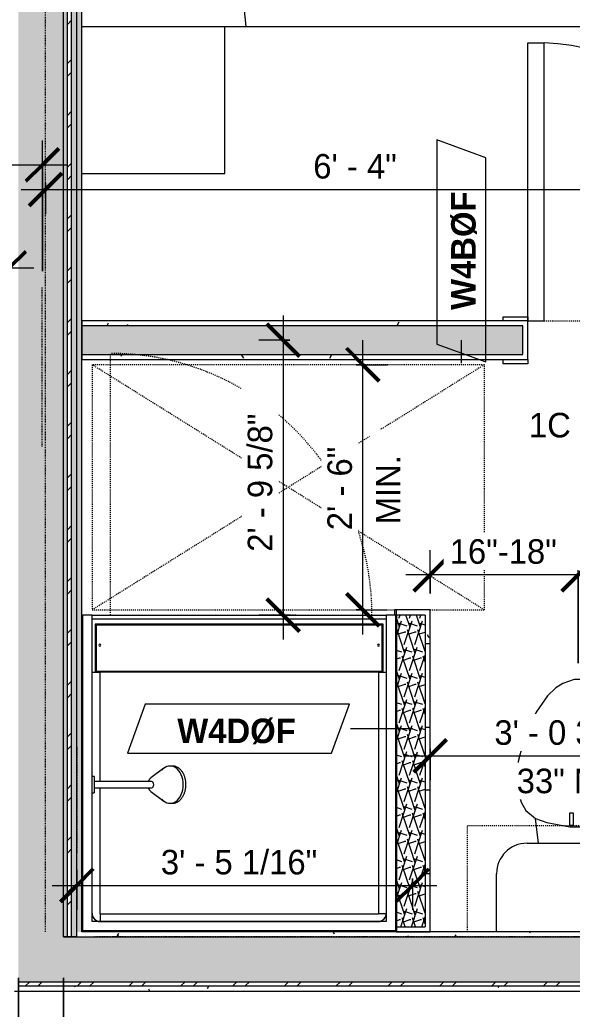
# Model space of a CAD drawing. Header units: inches. Extents: x -4058 to -1781, y 9814 to 12289.
# Drawn here: x -3341.9 to -3274.3, y 11715.9 to 11836.9 of the extents above; entities that cross this region are included whole.
import ezdxf

# ---------------------------------------------------------------- set-up
doc = ezdxf.new("R2010")
doc.units = ezdxf.units.IN
doc.header["$MEASUREMENT"] = 0
doc.linetypes.add('Dash', pattern=[0.25, 0.125, -0.125])
doc.linetypes.add('Dash 3_32_', pattern=[0.1875, 0.09375, -0.09375])
for name, color, linetype, lineweight in [('0-1', 7, 'Continuous', 5), ('A-ANNO-DIMS', 211, 'Continuous', 9), ('A-ANNO-DIMS-32', 211, 'Continuous', 9), ('A-DETL-1', 90, 'Dash 3_32_', 9), ('A-DOOR-2', 31, 'Continuous', 9), ('A-DOOR-FRAM', 31, 'Continuous', 9), ('A-GENM', 5, 'Continuous', 9), ('A-GENM-2', 147, 'Dash', 9), ('A-WALL-1', 7, 'Continuous', 9), ('A-WALL-2', 113, 'Continuous', 9), ('A-WALL-IDEN', 211, 'Continuous', 9), ('A-WALL-PATT-1', 9, 'Continuous', 9), ('G-ANNO-SYMB-3', 111, 'Continuous', 9), ('I-FURN', 30, 'Continuous', 9), ('I-FURN-HDLN', 30, 'Dash', 9), ('I-WALL-1', 1, 'Continuous', 5), ('I-WALL-2', 7, 'Continuous', 9), ('P-SANR-FIXT', 6, 'Continuous', 9), ('P-SANR-FIXT-HDLN', 131, 'Dash', 9), ('Q-CASE', 31, 'Continuous', 9), ('Q-CASE-2', 31, 'Dash', 9)]:
    doc.layers.add(name, color=color, linetype=linetype, lineweight=lineweight)
doc.styles.add('Century Gothic', font='ufonts.com_century-gothic.ttf', dxfattribs={"height": 3})
doc.styles.add('Century Gothic_B', font='GOTHICB.TTF', dxfattribs={"height": 3})
doc.dimstyles.new('THE_DIMENSION_STRING', dxfattribs={"dimscale": 12, "dimtxt": 3.132505, "dimasz": 0.333333, "dimexe": 0.25, "dimexo": 0.166667, "dimgap": 0.041667, "dimtad": 1, "dimdec": 4, "dimrnd": 0.0625, "dimzin": 3, "dimdsep": 46, "dimlunit": 4, "dimtxsty": 'Century Gothic', "dimblk1": 'OBLIQUE', "dimblk2": 'OBLIQUE', "dimsah": 1, "dimcen": 0.09, "dimdle": 0.25, "dimazin": 0, "dimtfac": 1, "dimtdec": 4, "dimtix": 1, "dimtmove": 0, "dimatfit": 3, "dimfxl": 1, "dimtvp": 1, "dimtfill": 1, "dimfrac": 2, "dimtolj": 1, "dimtzin": 0, "dimarcsym": 2})
doc.dimstyles.new('THE_DIMENSION_STRING_3', dxfattribs={"dimscale": 12, "dimtxt": 3.132505, "dimasz": 0.333333, "dimexe": 0.25, "dimexo": 0.166667, "dimgap": 0.041667, "dimtad": 1, "dimdec": 4, "dimrnd": 0.0625, "dimzin": 3, "dimdsep": 46, "dimlunit": 4, "dimtxsty": 'Century Gothic', "dimblk1": 'OBLIQUE', "dimblk2": 'OBLIQUE', "dimsah": 1, "dimcen": 0.09, "dimdle": 0.25, "dimazin": 0, "dimtfac": 1, "dimtdec": 4, "dimtix": 1, "dimtmove": 0, "dimatfit": 3, "dimfxl": 1, "dimtvp": 1, "dimtfill": 1, "dimfrac": 2, "dimtolj": 1, "dimtzin": 0, "dimarcsym": 2})
doc.dimstyles.new('THE_DIMENSION_STRING_4', dxfattribs={"dimscale": 12, "dimtxt": 3.132505, "dimasz": 0.333333, "dimexe": 0.25, "dimexo": 0.166667, "dimgap": 0.041667, "dimtad": 1, "dimdec": 4, "dimrnd": 0.0625, "dimzin": 3, "dimdsep": 46, "dimlunit": 4, "dimtxsty": 'Century Gothic', "dimblk1": 'OBLIQUE', "dimblk2": 'OBLIQUE', "dimsah": 1, "dimcen": 0.09, "dimdle": 0.25, "dimazin": 0, "dimtfac": 1, "dimtdec": 4, "dimtix": 1, "dimtmove": 0, "dimatfit": 3, "dimfxl": 1, "dimtvp": 1, "dimtfill": 1, "dimfrac": 2, "dimtolj": 1, "dimtzin": 0, "dimarcsym": 2})
doc.dimstyles.new('THE_DIMENSION_STRING_6', dxfattribs={"dimscale": 12, "dimtxt": 3.132505, "dimasz": 0.333333, "dimexe": 0.25, "dimexo": 0.166667, "dimgap": 0.041667, "dimtad": 1, "dimdec": 4, "dimrnd": 0.0625, "dimzin": 3, "dimdsep": 46, "dimlunit": 4, "dimtxsty": 'Century Gothic', "dimblk1": 'OBLIQUE', "dimblk2": 'OBLIQUE', "dimsah": 1, "dimcen": 0.09, "dimdle": 0.25, "dimazin": 0, "dimtfac": 1, "dimtdec": 4, "dimtix": 1, "dimtmove": 0, "dimatfit": 3, "dimfxl": 1, "dimtvp": 1, "dimtfill": 1, "dimfrac": 2, "dimtolj": 1, "dimtzin": 0, "dimarcsym": 2})
pattern_1 = [(0, (0, 0), (10.24, 2.56), [0.422, -7.258, 0.422, -7.258, -40.96]), (0, (0, 0), (10.24, 2.56), [-15.36, 0.422, -14.938, 0.422, -7.258, -17.92]), (0, (0, 0), (10.24, 2.56), [-38.4, 0.422, -4.698, 0.422, -12.378]), (120, (3.84, 1.28), (-7.33702503, 7.58810013), [0.422, -7.258, 0.422, -7.258, -40.96]), (120, (3.84, 1.28), (-7.33702503, 7.58810013), [-15.36, 0.422, -14.938, 0.422, -7.258, -17.92]), (120, (3.84, 1.28), (-7.33702503, 7.58810013), [-38.4, 0.422, -4.698, 0.422, -12.378]), (240, (5.12, 6.4), (-2.90297497, -10.14810013), [0.422, -7.258, 0.422, -7.258, -40.96]), (240, (5.12, 6.4), (-2.90297497, -10.14810013), [-15.36, 0.422, -14.938, 0.422, -7.258, -17.92]), (240, (5.12, 6.4), (-2.90297497, -10.14810013), [-38.4, 0.422, -4.698, 0.422, -12.378])]
pattern_2 = [(45, (0, 0), (-3.1678384, 3.1678384), []), (45, (0, 4.8), (-3.1678384, 3.1678384), [])]
pattern_3 = [(161.57, (0.16, 0.16), (-1.279773737, -0.000426766), [0, -9.107, 1.011, 0]), (18.43, (-0.16, 0.16), (-1.279773737, 0.000426766), [0, -9.107, 1.011, 0]), (108.43, (0.16, 0.16), (0.639452382, -3.199964008), [3.035, -7.083]), (71.57, (-0.16, 0.16), (0.639452382, 3.199964008), [3.035, -7.083])]

# ---------------------------------------------------------------- blocks, each defined once
blk = doc.blocks.new('CTR - 1st Phase - Common Walls_rvt-1-UNITS PLANS - 3RD FLOOR')
at = {"layer": 'A-WALL-PATT-1'}
h = blk.add_hatch(dxfattribs=at)
h.set_pattern_fill('FP_5', color=256, style=0, pattern_type=2)
h.set_pattern_definition(pattern_3)
h.paths.add_polyline_path([(-3342.04, 11724.74), (-3336.54, 11724.74), (-3336.54, 12110.34), (-3342.04, 12110.34), (-3342.04, 11725.36)], flags=0)
h = blk.add_hatch(dxfattribs=at)
h.set_pattern_fill('FP_63', color=256, style=0, pattern_type=2)
h.set_pattern_definition(pattern_2)
h.paths.add_polyline_path([(-3335.54, 11724.74), (-3335.54, 12110.34), (-3336.04, 12110.34), (-3336.04, 11724.74)], flags=0)
h = blk.add_hatch(dxfattribs=at)
h.set_pattern_fill('FP_1', color=256, style=0, pattern_type=2)
h.set_pattern_definition(pattern_1)
h.paths.add_polyline_path([(-3335.54, 11724.74), (-3334.91, 11724.74), (-3334.91, 12110.34), (-3335.54, 12110.34), (-3335.54, 11725.36)], flags=0)
h = blk.add_hatch(dxfattribs=at)
h.set_pattern_fill('FP_1', color=256, style=0, pattern_type=2)
h.set_pattern_definition(pattern_1)
h.paths.add_polyline_path([(-3334.29, 11725.36), (-3334.29, 12110.34), (-3334.91, 12110.34), (-3334.91, 11725.36)], flags=0)
h = blk.add_hatch(dxfattribs=at)
h.set_pattern_fill('FP_1', color=256, style=0, pattern_type=2)
h.set_pattern_definition(pattern_1)
h.paths.add_polyline_path([(-3334.29, 11724.74), (-3207.1, 11724.74), (-3207.1, 11725.36), (-3334.91, 11725.36), (-3334.91, 11724.74)], flags=0)
h = blk.add_hatch(dxfattribs=at)
h.set_pattern_fill('FP_5', color=256, style=0, pattern_type=2)
h.set_pattern_definition(pattern_3)
h.paths.add_polyline_path([(-3207.1, 11719.24), (-3206.47, 11719.24), (-3206.47, 11724.74), (-3342.04, 11724.74), (-3342.04, 11719.24), (-3220.34, 11719.24)], flags=0)
h = blk.add_hatch(dxfattribs=at)
h.set_pattern_fill('FP_1', color=256, style=0, pattern_type=2)
h.set_pattern_definition(pattern_1)
h.paths.add_polyline_path([(-3198.1, 11718.11), (-3198.1, 11718.74), (-3342.54, 11718.74), (-3342.54, 11718.11), (-3203.19, 11718.11)], flags=0)
h = blk.add_hatch(dxfattribs=at)
h.set_pattern_fill('FP_63', color=256, style=0, pattern_type=2)
h.set_pattern_definition(pattern_2)
h.paths.add_polyline_path([(-3254.66, 11718.74), (-3198.72, 11718.74), (-3198.72, 11719.24), (-3342.04, 11719.24), (-3342.04, 11718.74), (-3288.97, 11718.74)], flags=0)
at = {"layer": 'I-WALL-1'}
blk.add_hatch(color=256, dxfattribs=at).paths.add_polyline_path([(-3336.04, 11724.74), (-3336.04, 12110.34), (-3336.54, 12110.34), (-3336.54, 11724.74)], flags=0)
at = {"layer": 'A-WALL-1'}
for p, q in [((-3336.54, 11725.36), (-3336.54, 12110.34)), ((-3336.04, 11725.36), (-3336.04, 12110.34)), ((-3335.54, 11725.36), (-3335.54, 12110.34)), ((-3334.91, 11725.36), (-3334.91, 12110.34)), ((-3336.54, 11724.74), (-3336.54, 11725.36)), ((-3336.04, 11724.74), (-3336.04, 11725.36)), ((-3335.54, 11724.74), (-3335.54, 11725.36)), ((-3334.91, 11724.74), (-3334.91, 11725.36)), ((-3336.04, 11724.74), (-3336.54, 11724.74)), ((-3336.54, 11724.74), (-3336.04, 11724.74)), ((-3335.54, 11724.74), (-3336.04, 11724.74)), ((-3336.04, 11724.74), (-3335.54, 11724.74)), ((-3334.91, 11724.74), (-3335.54, 11724.74)), ((-3335.54, 11724.74), (-3334.91, 11724.74)), ((-3334.91, 11724.74), (-3207.1, 11724.74)), ((-3342.04, 11719.24), (-3207.1, 11719.24)), ((-3342.04, 11718.74), (-3207.1, 11718.74))]:
    blk.add_line(p, q, dxfattribs=at)
at = {"layer": 'I-WALL-2'}
for p, q in [((-3334.29, 11764.11), (-3334.29, 12110.34)), ((-3207.1, 11725.36), (-3295.79, 11725.36)), ((-3342.54, 11718.11), (-3207.1, 11718.11))]:
    blk.add_line(p, q, dxfattribs=at)
blk = doc.blocks.new('SWING - SINGLE - FLUSH - SWING - FLUSH - 2-10 x 6-8 - PRIVACY-3983846-UNITS PLANS - 3RD FLOOR')
at = {"layer": 'A-DOOR-2'}
for p, q in [((15, -2.37), (15, -36.38)), ((17, -2.37), (15, -2.37)), ((17, -2.37), (17, -36.38)), ((17, -36.38), (15, -36.38))]:
    blk.add_line(p, q, dxfattribs=at)
blk.add_arc((17, -2.37), 34.07, 180, 266.6343, dxfattribs=at)
at = {"layer": 'A-DOOR-FRAM'}
for p, q in [((-20, 2.38), (-20, 2.88)), ((-20, 2.88), (-17, 2.88)), ((-17, 2.88), (-17, 2.38)), ((17, 2.38), (17, 2.88)), ((17, 2.88), (20, 2.88)), ((20, 2.88), (20, 2.38)), ((-17, 2.38), (-20, 2.38)), ((20, 2.38), (17, 2.38)), ((-20, -2.37), (-17, -2.37)), ((-20, -2.87), (-20, -2.37)), ((-17, -2.37), (-17, -2.87)), ((17, -2.37), (20, -2.37)), ((17, -2.87), (17, -2.37)), ((20, -2.37), (20, -2.87)), ((-17, -2.87), (-20, -2.87)), ((20, -2.87), (17, -2.87))]:
    blk.add_line(p, q, dxfattribs=at)
blk = doc.blocks.new('Bed-Standard - Queen 60_ x 79_-V76-UNITS PLANS - 3RD FLOOR')
at = {"layer": 'I-FURN'}
for p, q in [((-19.31, 37.2), (-19.31, -41.3)), ((40.69, -41.3), (40.69, 37.2)), ((-16.31, 35.7), (-16.31, 23.7)), ((-16.31, 35.7), (37.69, 35.7)), ((37.69, 35.7), (37.69, 23.7)), ((40.69, 23.7), (-19.31, 17.13)), ((-16.31, 23.7), (37.69, 23.7)), ((-19.31, -41.3), (40.69, -41.3))]:
    blk.add_line(p, q, dxfattribs=at)
at = {"layer": 'I-FURN-HDLN'}
for p, q in [((58.69, -77.3), (58.69, 37.2)), ((64.69, -68.86), (64.69, 13.39)), ((-55.31, -17.36), (-55.31, -51.36)), ((64.69, -77.3), (64.69, -75.61)), ((-55.31, -77.3), (-7.94, -77.3)), ((-5.44, -77.3), (55.06, -77.3)), ((57.56, -77.3), (58.94, -77.3)), ((63.69, -77.3), (64.69, -77.3))]:
    blk.add_line(p, q, dxfattribs=at)
blk = doc.blocks.new('Toilet-Domestic-3D - Toilet-Domestic-3D-1352612-UNITS PLANS - 3RD FLOOR')
at = {"layer": 'P-SANR-FIXT'}
for p, q in [((-9.98, 11.75), (-9.98, 18.86)), ((9.98, 18.86), (9.98, 11.75)), ((6.25, 8.02), (-6.25, 8.02)), ((-4.86, 8.02), (-5.21, 5)), ((4.86, 8.02), (5.21, 5)), ((-5.21, 5), (-6.4, 4)), ((-3.94, 5.46), (-5.21, 5)), ((-1, 6), (-3.45, 5.57)), ((1, 6), (-1, 6)), ((3.84, 5.5), (1, 6)), ((5.21, 5), (3.84, 5.5)), ((6.4, 4), (5.21, 5)), ((-6.4, 4), (-6.97, 3)), ((6.97, 3), (6.4, 4)), ((-6.97, 3), (-7.24, 2)), ((7.24, 2), (6.97, 3)), ((-7.24, 2), (-7.41, 1)), ((7.41, 1), (7.24, 2)), ((-7.41, 1), (-7.5, 0)), ((-7.5, 0), (-7.33, -1.99)), ((7.33, -1.99), (7.5, 0)), ((7.5, 0), (7.41, 1)), ((-7.33, -1.99), (-6.79, -4)), ((6.79, -4), (7.33, -1.99)), ((-6.79, -4), (-6.06, -6)), ((6.06, -6), (6.79, -4)), ((-6.06, -6), (-5.13, -8)), ((5.13, -8), (6.06, -6)), ((-5.13, -8), (-3.74, -10)), ((3.74, -10), (5.13, -8)), ((-3.74, -10), (-2.74, -11)), ((2.74, -11), (3.74, -10)), ((-2.74, -11), (-1.87, -11.5)), ((-1.87, -11.5), (-0.5, -12)), ((-0.5, -12), (0.5, -12)), ((0.5, -12), (1.87, -11.5)), ((1.87, -11.5), (2.74, -11))]:
    blk.add_line(p, q, dxfattribs=at)
for centre, start, end in [((-6.25, 11.75), 180, 270), ((6.25, 11.75), 270, 360)]:
    blk.add_arc(centre, 3.73, start, end, dxfattribs=at)
blk = doc.blocks.new('ADA Clearances - 30_x48_-4171341-UNITS PLANS - 3RD FLOOR')
at = {"layer": 'A-GENM-2'}
for p, q in [((15, -24), (-15, 24)), ((-15, -24), (15, 24)), ((15, 24), (-15, 24)), ((-15, 24), (-15, -13)), ((15, -24), (15, 24)), ((-15, -17.37), (-15, -24)), ((-15, -24), (15, -24))]:
    blk.add_line(p, q, dxfattribs=at)
blk = doc.blocks.new('300 Series Wall Hung Cabinet_326 - 30_-2909953-UNITS PLANS - 3RD FLOOR')
at = {"layer": 'Q-CASE'}
for p, q in [((-2.01, 14.69), (-2.5, 14.69)), ((-2.5, 14.69), (-2.5, 13.19)), ((-2.01, 13.19), (-2.01, 14.69)), ((2.49, 14.69), (2, 14.69)), ((2, 14.69), (2, 13.19)), ((2.49, 13.19), (2.49, 14.69)), ((-2.01, 13.19), (-2.5, 13.19)), ((2.49, 13.19), (2, 13.19))]:
    blk.add_line(p, q, dxfattribs=at)
at = {"layer": 'Q-CASE-2'}
for p, q in [((-15, 0.19), (-15, 13.19)), ((-15, 13.19), (15, 13.19)), ((15, 13.19), (15, 0.19)), ((15, 0.19), (-15, 0.19))]:
    blk.add_line(p, q, dxfattribs=at)
blk = doc.blocks.new('Table-Night Stand - 18_ x 18_ x 24_-V78-UNITS PLANS - 3RD FLOOR')
at = {"layer": 'I-FURN'}
for p, q in [((0.15, 17.5), (0.15, 0)), ((0.15, 0), (18.15, 0))]:
    blk.add_line(p, q, dxfattribs=at)
blk = doc.blocks.new('The Shower - The Shower-V126-UNITS PLANS - 3RD FLOOR')
at = {"layer": 'P-SANR-FIXT'}
for p, q in [((0, -0.5), (38.5, -0.5)), ((0, -39.25), (0, -0.5)), ((0.12, -39.25), (0.12, -0.63)), ((0.12, -0.63), (38.38, -0.63)), ((38.38, -0.63), (38.38, -39.25)), ((38.5, -0.5), (38.5, -39.25)), ((1.25, -39.25), (1.25, -1.75)), ((1.25, -1.75), (37.25, -1.75)), ((1.38, -2.26), (1.37, -2.28)), ((1.42, -2.2), (1.4, -2.23)), ((1.58, -2.01), (1.51, -2.08)), ((1.73, -1.9), (1.7, -1.92)), ((2.01, -1.78), (1.93, -1.8)), ((36.25, -1.77), (2.25, -1.77)), ((36.25, -1.77), (36.25, -1.75)), ((36.57, -1.8), (36.49, -1.78)), ((36.8, -1.92), (36.77, -1.9)), ((36.99, -2.08), (36.92, -2.01)), ((37.1, -2.23), (37.08, -2.2)), ((37.13, -2.28), (37.12, -2.26)), ((37.25, -1.75), (37.25, -17.52)), ((1.3, -2.43), (1.28, -2.51)), ((2.2, -32.27), (2.2, -2.75)), ((36.25, -2.7), (2.25, -2.7)), ((36.3, -18.11), (36.3, -2.75)), ((37.22, -2.51), (37.2, -2.43)), ((36.3, -32.27), (36.3, -18.89)), ((37.25, -19.48), (37.25, -39.25)), ((1.62, -32.27), (1.62, -38.13)), ((36.75, -32.38), (1.75, -32.38)), ((1.75, -32.38), (1.75, -38)), ((2.2, -32.27), (36.3, -32.27)), ((36.75, -38), (36.75, -32.38)), ((36.88, -38.13), (36.88, -32.27)), ((1.62, -38.13), (36.88, -38.13)), ((1.75, -38), (36.75, -38)), ((0.12, -39.25), (0, -39.25)), ((0.12, -39.25), (1.25, -39.25)), ((1.25, -38.75), (37.25, -38.75)), ((1.25, -39.25), (1.25, -38.75)), ((37.25, -39.25), (1.25, -39.25)), ((37.25, -38.75), (37.25, -39.25)), ((37.25, -39.25), (38.38, -39.25)), ((38.5, -39.25), (38.38, -39.25))]:
    blk.add_line(p, q, dxfattribs=at)
for centre, radius, start, end in [((2.25, -2.75), 1, 90, 180), ((36.25, -2.75), 1, 0, 90), ((2.2, -35.56), 0.125, 0, 180), ((2.2, -35.56), 0.125, 180, 0), ((36.3, -35.56), 0.125, 0, 180), ((36.3, -35.56), 0.125, 180, 0)]:
    blk.add_arc(centre, radius, start, end, dxfattribs=at)
for centre, start_param, end_param in [((2.2, -32.28), 1.570796, 3.141593), ((36.3, -32.28), 0, 1.570796)]:
    blk.add_ellipse(centre, major_axis=(0.95, 0), ratio=0.019505, start_param=start_param, end_param=end_param, dxfattribs=at)
for points, knots in [([(2.25, -1.77), (2.19, -1.77), (2.06, -1.78), (1.8, -1.86), (1.53, -2.04), (1.34, -2.32), (1.26, -2.57), (1.25, -2.7), (1.25, -2.77)], [-0.001856, -0.001856, -0.001856, -0.001856, 0.123376, 0.248608, 0.499072, 0.749536, 0.874768, 1, 1, 1, 1]), ([(1.38, -2.25), (1.41, -2.21), (1.47, -2.12), (1.55, -2.04), (1.59, -2)], [-0.666048, -0.666048, -0.666048, -0.666048, -0.5714286, -0.4597287, -0.4597287, -0.4597287, -0.4597287]), ([(1.75, -1.88), (1.77, -1.87), (1.86, -1.82), (2.03, -1.77), (2.17, -1.75), (2.25, -1.75)], [-0.332096, -0.332096, -0.332096, -0.332096, -0.2857143, -0.1428571, 0, 0, 0, 0]), ([(36.25, -1.75), (36.31, -1.75), (36.42, -1.76), (36.59, -1.8), (36.7, -1.85), (36.75, -1.88)], [-1, -1, -1, -1, -0.8928571, -0.7857143, -0.6665409, -0.6665409, -0.6665409, -0.6665409]), ([(37.25, -2.77), (37.25, -2.7), (37.24, -2.57), (37.16, -2.32), (36.98, -2.04), (36.7, -1.86), (36.45, -1.78), (36.32, -1.77), (36.25, -1.77)], [-0.001856, -0.001856, -0.001856, -0.001856, 0.123376, 0.248608, 0.499072, 0.749536, 0.874768, 1, 1, 1, 1]), ([(36.75, -1.88), (36.79, -1.91), (36.89, -1.97), (36.97, -2.05), (37.01, -2.11)], [-0.666048, -0.666048, -0.666048, -0.666048, -0.5714286, -0.4462442, -0.4462442, -0.4462442, -0.4462442]), ([(37.12, -2.25), (37.13, -2.27), (37.16, -2.33), (37.18, -2.38), (37.19, -2.42)], [-0.332096, -0.332096, -0.332096, -0.332096, -0.2857143, -0.2167295, -0.2167295, -0.2167295, -0.2167295]), ([(2.25, -2.7), (2.24, -2.7), (2.24, -2.7), (2.23, -2.7), (2.22, -2.71), (2.22, -2.71), (2.21, -2.72), (2.21, -2.73), (2.2, -2.74), (2.2, -2.74), (2.2, -2.75), (2.2, -2.75)], [-1, -1, -1, -1, -0.833333, -0.75, -0.666667, -0.583333, -0.416667, -0.333333, -0.208333, -0.083333, 0, 0, 0, 0]), ([(36.3, -2.75), (36.3, -2.74), (36.3, -2.74), (36.3, -2.73), (36.29, -2.72), (36.29, -2.72), (36.28, -2.71), (36.27, -2.71), (36.26, -2.7), (36.26, -2.7), (36.25, -2.7), (36.25, -2.7)], [-1, -1, -1, -1, -0.833333, -0.75, -0.666667, -0.583333, -0.416667, -0.333333, -0.208333, -0.083333, 0, 0, 0, 0])]:
    blk.add_open_spline(points, degree=3, knots=knots, dxfattribs=at)
for points in [[(1.35, -2.32), (1.36, -2.3), (1.37, -2.27), (1.38, -2.25)], [(1.63, -1.97), (1.67, -1.94), (1.71, -1.91), (1.75, -1.88)], [(36.25, -2.7), (36.25, -2.62), (36.25, -2.45), (36.25, -2.22), (36.25, -2.03), (36.25, -1.88), (36.25, -1.82), (36.25, -1.8)], [(37.05, -2.15), (37.07, -2.18), (37.09, -2.21), (37.12, -2.25)], [(1.25, -2.75), (1.25, -2.74), (1.25, -2.72), (1.25, -2.71)], [(2.2, -2.75), (2.12, -2.75), (1.95, -2.75), (1.72, -2.75), (1.52, -2.76), (1.37, -2.76), (1.27, -2.76), (1.25, -2.77), (1.25, -2.77)], [(37.25, -2.67), (37.25, -2.7), (37.25, -2.72), (37.25, -2.75)]]:
    blk.add_open_spline(points, degree=3, dxfattribs=at)
at = {"layer": 'P-SANR-FIXT-HDLN'}
blk.add_line((35, -39.25), (35, -71.25), dxfattribs=at)
blk.add_arc((35, -39.25), 32, 180, 270, dxfattribs=at)
blk = doc.blocks.new('Shower Head - Shower Head-3260035-UNITS PLANS - 3RD FLOOR')
at = {"layer": 'P-SANR-FIXT'}
for p, q in [((-2.28, 9.81), (-2.28, 9.54)), ((2.28, 9.54), (2.28, 9.81)), ((-2.02, 8.78), (-0.84, 7.19)), ((0.84, 7.19), (2.02, 8.78)), ((-0.39, 7.27), (-0.39, 6.01)), ((0.39, 6.01), (0.39, 7.27)), ((-0.98, 0.26), (-0.98, 0)), ((-0.98, 0.26), (0.98, 0.26)), ((0.98, 0), (-0.98, 0)), ((-0.39, 1), (-0.39, 0.26)), ((0.39, 0.26), (0.39, 1)), ((0.98, 0), (0.98, 0.26))]:
    blk.add_line(p, q, dxfattribs=at)
at = {"layer": 'P-SANR-FIXT', "flags": 128}
for points in [[(0, 11.49), (-0.09, 11.49), (-0.18, 11.48), (-0.27, 11.48), (-0.35, 11.47), (-0.44, 11.46), (-0.53, 11.44), (-0.62, 11.43), (-0.7, 11.41), (-0.79, 11.39), (-0.87, 11.36), (-0.95, 11.34), (-1.03, 11.31), (-1.11, 11.28), (-1.19, 11.25), (-1.26, 11.21), (-1.34, 11.17), (-1.41, 11.13), (-1.48, 11.09), (-1.55, 11.05), (-1.61, 11), (-1.68, 10.95), (-1.74, 10.9), (-1.8, 10.85), (-1.85, 10.8), (-1.9, 10.74), (-1.95, 10.69), (-2, 10.63), (-2.04, 10.57), (-2.08, 10.51), (-2.12, 10.44), (-2.15, 10.38), (-2.18, 10.31), (-2.21, 10.25), (-2.23, 10.18), (-2.25, 10.11), (-2.26, 10.04), (-2.27, 9.97), (-2.28, 9.9), (-2.28, 9.83), (-2.28, 9.81)], [(2.28, 9.81), (2.28, 9.88), (2.28, 9.95), (2.27, 10.02), (2.25, 10.09), (2.24, 10.16), (2.21, 10.23), (2.19, 10.3), (2.16, 10.36), (2.13, 10.43), (2.09, 10.49), (2.05, 10.55), (2.01, 10.61), (1.97, 10.67), (1.92, 10.73), (1.86, 10.79), (1.81, 10.84), (1.75, 10.89), (1.69, 10.94), (1.63, 10.99), (1.57, 11.04), (1.5, 11.08), (1.43, 11.12), (1.36, 11.16), (1.28, 11.2), (1.21, 11.24), (1.13, 11.27), (1.05, 11.3), (0.97, 11.33), (0.89, 11.36), (0.81, 11.38), (0.72, 11.4), (0.64, 11.42), (0.55, 11.44), (0.47, 11.45), (0.38, 11.46), (0.29, 11.47), (0.2, 11.48), (0.11, 11.49), (0.02, 11.49), (0, 11.49)], [(-0.84, 7.19), (-0.81, 7.16), (-0.79, 7.13), (-0.76, 7.1), (-0.73, 7.08), (-0.7, 7.05), (-0.68, 7.03), (-0.65, 7.01), (-0.62, 6.98), (-0.59, 6.97), (-0.56, 6.95), (-0.53, 6.93), (-0.49, 6.91), (-0.46, 6.9), (-0.43, 6.89), (-0.4, 6.87)], [(0.39, 6.87), (0.43, 6.88), (0.46, 6.9), (0.49, 6.91), (0.52, 6.93), (0.55, 6.94), (0.58, 6.96), (0.61, 6.98), (0.64, 7), (0.67, 7.03), (0.7, 7.05), (0.73, 7.07), (0.76, 7.1), (0.78, 7.13), (0.81, 7.16), (0.83, 7.19), (0.84, 7.19)], [(-0.39, 6.01), (-0.39, 5.81), (-0.39, 5.6), (-0.39, 5.38), (-0.39, 5.15), (-0.39, 4.92), (-0.39, 4.68), (-0.39, 4.43), (-0.39, 4.18), (-0.39, 3.93), (-0.39, 3.67), (-0.39, 3.4), (-0.39, 3.13), (-0.39, 2.86), (-0.39, 2.59), (-0.39, 2.31), (-0.39, 2.03), (-0.39, 1.75), (-0.39, 1.46), (-0.39, 1.18), (-0.39, 1)], [(0.39, 1), (0.39, 1.29), (0.39, 1.57), (0.39, 1.85), (0.39, 2.13), (0.39, 2.41), (0.39, 2.69), (0.39, 2.96), (0.39, 3.23), (0.39, 3.5), (0.39, 3.76), (0.39, 4.02), (0.39, 4.27), (0.39, 4.52), (0.39, 4.77), (0.39, 5), (0.39, 5.23), (0.39, 5.46), (0.39, 5.67), (0.39, 5.88), (0.39, 6.01)]]:
    blk.add_lwpolyline(points, dxfattribs=at)
at = {"layer": 'P-SANR-FIXT'}
for centre, major_axis, start_param, end_param in [((0, 9.54), (-2.28, 0), 4.712389, 6.956384), ((0, 9.54), (2.28, 0), 5.609987, 7.853982), ((0, 7.27), (-0.394, 0), 4.712389, 6.283185), ((0, 7.27), (-0.394, 0), 3.141593, 4.712389)]:
    blk.add_ellipse(centre, major_axis=major_axis, ratio=0.707107, start_param=start_param, end_param=end_param, dxfattribs=at)
blk = doc.blocks.new('DIMBLOCK156-UNITS PLANS - 3RD FLOOR')
at = {"layer": 'A-ANNO-DIMS-32'}
for p, q in [((-3262.72, 11825.61), (-3262.72, 11813.17)), ((-3262.72, 11816.17), (-3262.72, 11825.61)), ((-3341.72, 11816.17), (-3262.72, 11816.17)), ((-3338.72, 11817), (-3338.72, 11813.17)), ((-3338.72, 11816.17), (-3338.72, 11817))]:
    blk.add_line(p, q, dxfattribs=at)
at = {"layer": 'A-ANNO-DIMS-32', "lineweight": 50}
for p, q in [((-3338.72, 11816.17), (-3336.72, 11818.17)), ((-3262.72, 11816.17), (-3260.72, 11818.17)), ((-3338.72, 11816.17), (-3340.72, 11814.17)), ((-3262.72, 11816.17), (-3264.72, 11814.17))]:
    blk.add_line(p, q, dxfattribs=at)
at = {"layer": 'A-ANNO-DIMS-32', "color": 0, "insert": (-3305.97, 11820.51), "char_height": 3, "width": 12.5897, "attachment_point": 1, "line_spacing_factor": 0.984502, "style": 'Century Gothic', "bg_fill": 3, "box_fill_scale": 1.25, "bg_fill_color": 256, "bg_fill_true_color": 13158600, "bg_fill_transparency": 0}
blk.add_mtext('6\' - 4"', dxfattribs=at)
blk = doc.blocks.new('_Oblique')
at = {"color": 0, "linetype": 'ByBlock', "lineweight": -2}
blk.add_line((-0.5, -0.5), (0.5, 0.5), dxfattribs=at)
blk = doc.blocks.new('DIMBLOCK195-UNITS PLANS - 3RD FLOOR')
at = {"layer": 'A-ANNO-DIMS-32', "lineweight": 50}
for p, q in [((-3367.16, 11806.6), (-3365.16, 11808.6)), ((-3343.16, 11806.6), (-3341.16, 11808.6)), ((-3367.16, 11806.6), (-3369.16, 11804.6)), ((-3343.16, 11806.6), (-3345.16, 11804.6))]:
    blk.add_line(p, q, dxfattribs=at)
at = {"layer": 'A-ANNO-DIMS-32'}
for p, q in [((-3370.16, 11806.6), (-3340.16, 11806.6)), ((-3367.16, 11807.43), (-3367.16, 11803.6)), ((-3367.16, 11806.6), (-3367.16, 11807.43)), ((-3343.16, 11807.43), (-3343.16, 11803.6)), ((-3343.16, 11806.6), (-3343.16, 11807.43))]:
    blk.add_line(p, q, dxfattribs=at)
at = {"layer": 'A-ANNO-DIMS-32', "color": 0, "insert": (-3360.4, 11810.95), "char_height": 3, "width": 12.5897, "attachment_point": 1, "line_spacing_factor": 0.984502, "style": 'Century Gothic', "bg_fill": 3, "box_fill_scale": 1.25, "bg_fill_color": 256, "bg_fill_true_color": 13158600, "bg_fill_transparency": 0}
blk.add_mtext('2\' - 0"', dxfattribs=at)
blk = doc.blocks.new('DIMBLOCK232-UNITS PLANS - 3RD FLOOR')
at = {"layer": 'A-ANNO-DIMS-32', "lineweight": 50}
for p, q in [((-3291.66, 11746.9), (-3289.66, 11748.9)), ((-3255.47, 11746.9), (-3253.47, 11748.9)), ((-3291.66, 11746.9), (-3293.66, 11744.9)), ((-3255.47, 11746.9), (-3257.47, 11744.9))]:
    blk.add_line(p, q, dxfattribs=at)
at = {"layer": 'A-ANNO-DIMS-32'}
for p, q in [((-3291.66, 11747.73), (-3291.66, 11743.9)), ((-3291.66, 11746.9), (-3291.66, 11747.73)), ((-3255.47, 11747.73), (-3255.47, 11743.9)), ((-3255.47, 11746.9), (-3255.47, 11747.73)), ((-3294.66, 11746.9), (-3252.47, 11746.9))]:
    blk.add_line(p, q, dxfattribs=at)
at = {"layer": 'A-ANNO-DIMS-32', "color": 0, "insert": (-3281.08, 11745.32), "char_height": 3, "width": 18.0194, "attachment_point": 1, "line_spacing_factor": 0.984502, "style": 'Century Gothic', "bg_fill": 3, "box_fill_scale": 1.25, "bg_fill_color": 256, "bg_fill_true_color": 13158600, "bg_fill_transparency": 0}
blk.add_mtext('33" MIN', dxfattribs=at)
at = {"layer": 'A-ANNO-DIMS-32', "color": 0, "insert": (-3283.81, 11751.24), "char_height": 3, "width": 24.5827, "attachment_point": 1, "line_spacing_factor": 0.984502, "style": 'Century Gothic', "bg_fill": 3, "box_fill_scale": 1.25, "bg_fill_color": 256, "bg_fill_true_color": 13158600, "bg_fill_transparency": 0}
blk.add_mtext('3\' - 0 3/16"', dxfattribs=at)
blk = doc.blocks.new('Wall Tag - Arch Wall-3956453-UNITS PLANS - 3RD FLOOR')
at = {"layer": 'A-WALL-IDEN'}
for p, q in [((-0.3561, 0.0937), (-0.4244, -0.0937)), ((0.4244, 0.0937), (-0.3561, 0.0937)), ((0.3561, -0.0937), (0.4244, 0.0937)), ((-0.4244, -0.0937), (0.3561, -0.0937))]:
    blk.add_line(p, q, dxfattribs=at)
blk = doc.blocks.new('DIMBLOCK722-UNITS PLANS - 3RD FLOOR')
at = {"layer": 'A-ANNO-DIMS-32'}
for p, q in [((-3309.65, 11800.74), (-3309.65, 11761.11)), ((-3308.82, 11797.74), (-3312.65, 11797.74)), ((-3309.65, 11797.74), (-3308.82, 11797.74)), ((-3308.82, 11764.11), (-3312.65, 11764.11)), ((-3309.65, 11764.11), (-3308.82, 11764.11))]:
    blk.add_line(p, q, dxfattribs=at)
at = {"layer": 'A-ANNO-DIMS-32', "lineweight": 50}
for p, q in [((-3309.65, 11797.74), (-3311.65, 11799.74)), ((-3309.65, 11797.74), (-3307.65, 11795.74)), ((-3309.65, 11764.11), (-3311.65, 11766.11)), ((-3309.65, 11764.11), (-3307.65, 11762.11))]:
    blk.add_line(p, q, dxfattribs=at)
at = {"layer": 'A-ANNO-DIMS-32', "color": 0, "insert": (-3313.99, 11771.85), "char_height": 3, "width": 21.7784, "attachment_point": 1, "rotation": 90, "line_spacing_factor": 0.984502, "style": 'Century Gothic', "bg_fill": 3, "box_fill_scale": 1.25, "bg_fill_color": 256, "bg_fill_true_color": 13158600, "bg_fill_transparency": 0}
blk.add_mtext('2\' - 9 5/8"', dxfattribs=at)
blk = doc.blocks.new('DIMBLOCK764-UNITS PLANS - 3RD FLOOR')
at = {"layer": 'A-ANNO-DIMS-32'}
for p, q in [((-3415.53, 11808.94), (-3415.53, 11822.18)), ((-3339.12, 11806.18), (-3339.12, 11822.18)), ((-3415.53, 11819.18), (-3336.12, 11819.18)), ((-3415.53, 11819.18), (-3415.53, 11808.94)), ((-3339.12, 11819.18), (-3339.12, 11806.18))]:
    blk.add_line(p, q, dxfattribs=at)
at = {"layer": 'A-ANNO-DIMS-32', "lineweight": 50}
for p, q in [((-3415.53, 11819.18), (-3413.53, 11821.18)), ((-3339.12, 11819.18), (-3337.12, 11821.18)), ((-3415.53, 11819.18), (-3417.53, 11817.18)), ((-3339.12, 11819.18), (-3341.12, 11817.18))]:
    blk.add_line(p, q, dxfattribs=at)
at = {"layer": 'A-ANNO-DIMS-32', "color": 0, "insert": (-3387.57, 11823.53), "char_height": 3, "width": 24.5827, "attachment_point": 1, "line_spacing_factor": 0.984502, "style": 'Century Gothic', "bg_fill": 3, "box_fill_scale": 1.25, "bg_fill_color": 256, "bg_fill_true_color": 13158600, "bg_fill_transparency": 0}
blk.add_mtext('6\' - 4 7/16"', dxfattribs=at)
blk = doc.blocks.new('DIMBLOCK1001-UNITS PLANS - 3RD FLOOR')
at = {"layer": 'A-ANNO-DIMS-32'}
for p, q in [((-3413.78, 11719.74), (-3413.78, 11700.54)), ((-3413.78, 11703.54), (-3413.78, 11719.74)), ((-3342.04, 11719.74), (-3342.04, 11700.54)), ((-3342.04, 11703.54), (-3342.04, 11719.74)), ((-3413.78, 11703.54), (-3342.04, 11703.54))]:
    blk.add_line(p, q, dxfattribs=at)
at = {"layer": 'A-ANNO-DIMS-32', "lineweight": 50}
for p, q in [((-3413.78, 11703.54), (-3411.78, 11705.54)), ((-3342.04, 11703.54), (-3340.04, 11705.54)), ((-3413.78, 11703.54), (-3415.78, 11701.54)), ((-3342.04, 11703.54), (-3344.04, 11701.54))]:
    blk.add_line(p, q, dxfattribs=at)
at = {"layer": 'A-ANNO-DIMS-32', "color": 0, "insert": (-3388.15, 11707.89), "char_height": 3, "width": 24.5827, "attachment_point": 1, "line_spacing_factor": 0.984502, "style": 'Century Gothic', "bg_fill": 3, "box_fill_scale": 1.25, "bg_fill_color": 256, "bg_fill_true_color": 13158600, "bg_fill_transparency": 0}
blk.add_mtext('5\' - 11 3/4"', dxfattribs=at)
blk = doc.blocks.new('DIMBLOCK1002-UNITS PLANS - 3RD FLOOR')
at = {"layer": 'A-ANNO-DIMS-32'}
for p, q in [((-3342.04, 11719.74), (-3342.04, 11700.54)), ((-3342.04, 11703.54), (-3342.04, 11719.74)), ((-3336.54, 11719.74), (-3336.54, 11700.54)), ((-3336.54, 11703.54), (-3336.54, 11719.74)), ((-3342.04, 11703.54), (-3336.54, 11703.54))]:
    blk.add_line(p, q, dxfattribs=at)
at = {"layer": 'A-ANNO-DIMS-32', "lineweight": 50}
for p, q in [((-3342.04, 11703.54), (-3340.04, 11705.54)), ((-3336.54, 11703.54), (-3334.54, 11705.54)), ((-3342.04, 11703.54), (-3344.04, 11701.54)), ((-3336.54, 11703.54), (-3338.54, 11701.54))]:
    blk.add_line(p, q, dxfattribs=at)
at = {"layer": 'A-ANNO-DIMS-32', "color": 0, "insert": (-3344.93, 11707.89), "char_height": 3, "width": 13.5444, "attachment_point": 1, "line_spacing_factor": 0.984502, "style": 'Century Gothic', "bg_fill": 3, "box_fill_scale": 1.25, "bg_fill_color": 256, "bg_fill_true_color": 13158600, "bg_fill_transparency": 0}
blk.add_mtext('5 1/2"', dxfattribs=at)
blk = doc.blocks.new('DIMBLOCK1003-UNITS PLANS - 3RD FLOOR')
at = {"layer": 'A-ANNO-DIMS-32'}
for p, q in [((-3336.54, 11719.74), (-3336.54, 11700.54)), ((-3336.54, 11703.54), (-3336.54, 11719.74)), ((-3206.47, 11719.74), (-3206.47, 11700.54)), ((-3206.47, 11703.54), (-3206.47, 11719.74)), ((-3336.54, 11703.54), (-3206.47, 11703.54))]:
    blk.add_line(p, q, dxfattribs=at)
at = {"layer": 'A-ANNO-DIMS-32', "lineweight": 50}
for p, q in [((-3336.54, 11703.54), (-3334.54, 11705.54)), ((-3206.47, 11703.54), (-3204.47, 11705.54)), ((-3336.54, 11703.54), (-3338.54, 11701.54)), ((-3206.47, 11703.54), (-3208.47, 11701.54))]:
    blk.add_line(p, q, dxfattribs=at)
at = {"layer": 'A-ANNO-DIMS-32', "color": 0, "insert": (-3284.08, 11707.89), "char_height": 3, "width": 30.1914, "attachment_point": 1, "line_spacing_factor": 0.984502, "style": 'Century Gothic', "bg_fill": 3, "box_fill_scale": 1.25, "bg_fill_color": 256, "bg_fill_true_color": 13158600, "bg_fill_transparency": 0}
blk.add_mtext('10\' - 10 1/16"', dxfattribs=at)
blk = doc.blocks.new('DIMBLOCK1374-UNITS PLANS - 3RD FLOOR')
at = {"layer": 'A-ANNO-DIMS-32'}
for p, q in [((-3291.66, 11766.74), (-3291.66, 11772.04)), ((-3273.57, 11758.22), (-3273.57, 11772.04)), ((-3270.57, 11769.04), (-3294.66, 11769.04)), ((-3291.66, 11769.04), (-3291.66, 11766.74)), ((-3273.57, 11769.04), (-3273.57, 11758.22))]:
    blk.add_line(p, q, dxfattribs=at)
at = {"layer": 'A-ANNO-DIMS-32', "lineweight": 50}
for p, q in [((-3291.66, 11769.04), (-3289.66, 11771.04)), ((-3273.57, 11769.04), (-3271.57, 11771.04)), ((-3291.66, 11769.04), (-3293.66, 11767.04)), ((-3273.57, 11769.04), (-3275.57, 11767.04))]:
    blk.add_line(p, q, dxfattribs=at)
at = {"layer": 'A-ANNO-DIMS-32', "color": 0, "insert": (-3289.28, 11773.39), "char_height": 3, "width": 15.9907, "attachment_point": 1, "line_spacing_factor": 0.984502, "style": 'Century Gothic', "bg_fill": 3, "box_fill_scale": 1.25, "bg_fill_color": 256, "bg_fill_true_color": 13158600, "bg_fill_transparency": 0}
blk.add_mtext('16"-18"', dxfattribs=at)
blk = doc.blocks.new('DIMBLOCK1375-UNITS PLANS - 3RD FLOOR')
at = {"layer": 'A-ANNO-DIMS-32', "lineweight": 50}
for p, q in [((-3334.91, 11731.05), (-3332.91, 11733.05)), ((-3293.85, 11731.05), (-3291.85, 11733.05)), ((-3334.91, 11731.05), (-3336.91, 11729.05)), ((-3293.85, 11731.05), (-3295.85, 11729.05))]:
    blk.add_line(p, q, dxfattribs=at)
at = {"layer": 'A-ANNO-DIMS-32'}
for p, q in [((-3334.91, 11732.93), (-3334.91, 11728.05)), ((-3334.91, 11731.05), (-3334.91, 11732.93)), ((-3293.85, 11731.88), (-3293.85, 11728.05)), ((-3293.85, 11731.05), (-3293.85, 11731.88)), ((-3337.91, 11731.05), (-3290.85, 11731.05))]:
    blk.add_line(p, q, dxfattribs=at)
at = {"layer": 'A-ANNO-DIMS-32', "color": 0, "insert": (-3324.62, 11735.39), "char_height": 3, "width": 24.5827, "attachment_point": 1, "line_spacing_factor": 0.984502, "style": 'Century Gothic', "bg_fill": 3, "box_fill_scale": 1.25, "bg_fill_color": 256, "bg_fill_true_color": 13158600, "bg_fill_transparency": 0}
blk.add_mtext('3\' - 5 1/16"', dxfattribs=at)
blk = doc.blocks.new('DIMBLOCK1397-UNITS PLANS - 3RD FLOOR')
at = {"layer": 'A-ANNO-DIMS-32', "lineweight": 50}
for p, q in [((-3299.89, 11794.74), (-3301.89, 11796.74)), ((-3299.89, 11794.74), (-3297.89, 11792.74)), ((-3299.89, 11764.74), (-3301.89, 11766.74)), ((-3299.89, 11764.74), (-3297.89, 11762.74))]:
    blk.add_line(p, q, dxfattribs=at)
at = {"layer": 'A-ANNO-DIMS-32'}
for p, q in [((-3299.89, 11761.74), (-3299.89, 11797.74)), ((-3300.72, 11794.74), (-3296.89, 11794.74)), ((-3299.89, 11794.74), (-3300.72, 11794.74)), ((-3300.72, 11764.74), (-3296.89, 11764.74)), ((-3299.89, 11764.74), (-3300.72, 11764.74))]:
    blk.add_line(p, q, dxfattribs=at)
at = {"layer": 'A-ANNO-DIMS-32', "color": 0, "insert": (-3298.31, 11775.21), "char_height": 3, "width": 10.8594, "attachment_point": 1, "rotation": 90, "line_spacing_factor": 0.984502, "style": 'Century Gothic', "bg_fill": 3, "box_fill_scale": 1.25, "bg_fill_color": 256, "bg_fill_true_color": 13158600, "bg_fill_transparency": 0}
blk.add_mtext('MIN.', dxfattribs=at)
at = {"layer": 'A-ANNO-DIMS-32', "color": 0, "insert": (-3304.24, 11774.49), "char_height": 3, "width": 12.5897, "attachment_point": 1, "rotation": 90, "line_spacing_factor": 0.984502, "style": 'Century Gothic', "bg_fill": 3, "box_fill_scale": 1.25, "bg_fill_color": 256, "bg_fill_true_color": 13158600, "bg_fill_transparency": 0}
blk.add_mtext('2\' - 6"', dxfattribs=at)

msp = doc.modelspace()

# ---------------------------------------------------------------- hatches: boundary and pattern name
at = {"layer": 'A-WALL-PATT-1'}
h = msp.add_hatch(dxfattribs=at)
h.set_pattern_fill('FP_1', color=256, style=0, pattern_type=2)
h.set_pattern_definition(pattern_1)
h.paths.add_polyline_path([(-3245.72374, 11797.7394), (-3245.09874, 11797.7394), (-3245.09874, 11799.4894), (-3207.09874, 11799.4894), (-3207.09874, 11800.1144), (-3245.72374, 11800.1144)], flags=0)
h.paths.add_polyline_path([(-3279.72374, 11797.7394), (-3279.72374, 11800.1144), (-3334.28624, 11800.1144), (-3334.28624, 11799.4894), (-3280.34874, 11799.4894), (-3280.34874, 11797.7394)], flags=0)
h = msp.add_hatch(dxfattribs=at)
h.set_pattern_fill('FP_5', color=256, style=0, pattern_type=2)
h.set_pattern_definition(pattern_3)
h.paths.add_polyline_path([(-3207.09874, 11795.9894), (-3206.47374, 11795.9894), (-3206.47374, 11799.4894), (-3245.09874, 11799.4894), (-3245.09874, 11795.9894), (-3220.34358, 11795.9894)], flags=0)
h.paths.add_polyline_path([(-3280.34874, 11795.9894), (-3280.34874, 11799.4894), (-3334.28624, 11799.4894), (-3334.28624, 11795.9894), (-3323.28203, 11795.9894)], flags=0)
h = msp.add_hatch(dxfattribs=at)
h.set_pattern_fill('FP_1', color=256, style=0, pattern_type=2)
h.set_pattern_definition(pattern_1)
h.paths.add_polyline_path([(-3207.09874, 11795.3644), (-3207.09874, 11795.9894), (-3245.09874, 11795.9894), (-3245.09874, 11797.7394), (-3245.72374, 11797.7394), (-3245.72374, 11795.3644), (-3220.34358, 11795.3644)], flags=0)
h.paths.add_polyline_path([(-3279.72374, 11795.3644), (-3279.72374, 11797.7394), (-3280.34874, 11797.7394), (-3280.34874, 11795.9894), (-3334.28624, 11795.9894), (-3334.28624, 11795.3644), (-3323.28203, 11795.3644)], flags=0)
h = msp.add_hatch(dxfattribs=at)
h.set_pattern_fill('FP_1', color=256, style=0, pattern_type=2)
h.set_pattern_definition(pattern_1)
h.paths.add_polyline_path([(-3295.78624, 11725.3644), (-3291.66124, 11725.3644), (-3291.66124, 11764.7394), (-3295.78624, 11764.7394), (-3295.78624, 11764.1144), (-3292.28624, 11764.1144), (-3292.28624, 11725.9894), (-3295.78624, 11725.9894), (-3295.78624, 11725.4894)], flags=0)
h = msp.add_hatch(dxfattribs=at)
h.set_pattern_fill('FP_5', color=256, style=0, pattern_type=2)
h.set_pattern_definition(pattern_3)
h.paths.add_polyline_path([(-3295.78624, 11725.9894), (-3292.28624, 11725.9894), (-3292.28624, 11764.1144), (-3295.78624, 11764.1144), (-3295.78624, 11726.30868)], flags=0)

# ---------------------------------------------------------------- linework, layer by layer
at = {"layer": 'A-DETL-1'}
for p, q in [((-3338.72374, 11725.3644), (-3338.72374, 12079.3644)), ((-3339.12374, 11784.7394), (-3339.12374, 11804.1769)), ((-3297.46194, 11795.3644), (-3291.46194, 11795.3644)), ((-3308.09874, 11764.1144), (-3311.59874, 11764.1144)), ((-3334.91124, 11747.93149), (-3334.91124, 11734.93149)), ((-3205.08554, 11724.7394), (-3332.75818, 11724.7394))]:
    msp.add_line(p, q, dxfattribs=at)
at = {"layer": 'A-WALL-2'}
for p, q in [((-3279.72374, 11800.1144), (-3334.28624, 11800.1144)), ((-3334.28624, 11800.1144), (-3334.28624, 11795.3644)), ((-3280.34874, 11799.4894), (-3334.28624, 11799.4894)), ((-3280.34874, 11795.9894), (-3280.34874, 11799.4894)), ((-3279.72374, 11795.3644), (-3279.72374, 11800.1144)), ((-3334.28624, 11795.9894), (-3280.34874, 11795.9894)), ((-3334.28624, 11795.3644), (-3279.72374, 11795.3644)), ((-3291.66124, 11764.7394), (-3296.03624, 11764.7394)), ((-3296.03624, 11764.7394), (-3296.03624, 11764.1144)), ((-3295.78624, 11764.1144), (-3295.78624, 11764.7394)), ((-3292.28624, 11764.1144), (-3295.78624, 11764.1144)), ((-3292.28624, 11764.1144), (-3292.28624, 11725.9894)), ((-3291.66124, 11725.3644), (-3291.66124, 11764.7394)), ((-3295.78624, 11725.9894), (-3292.28624, 11725.9894)), ((-3295.78624, 11725.3644), (-3291.66124, 11725.3644))]:
    msp.add_line(p, q, dxfattribs=at)
at = {"layer": 'A-WALL-IDEN'}
msp.add_line((-3287.85543, 11797.7394), (-3287.85543, 11794.9252), dxfattribs=at)

# ---------------------------------------------------------------- block references
at = {"layer": '0-1'}
msp.add_blockref('CTR - 1st Phase - Common Walls_rvt-1-UNITS PLANS - 3RD FLOOR', (0, 0), dxfattribs=at)
at = {"layer": 'A-DOOR-2', "rotation": 180}
msp.add_blockref('SWING - SINGLE - FLUSH - SWING - FLUSH - 2-10 x 6-8 - PRIVACY-3983846-UNITS PLANS - 3RD FLOOR', (-3262.72374, 11797.7394), dxfattribs=at)
at = {"layer": 'A-GENM', "rotation": 90.00000000012099}
msp.add_blockref('ADA Clearances - 30_x48_-4171341-UNITS PLANS - 3RD FLOOR', (-3309.03624, 11779.7394), dxfattribs=at)
at = {"layer": 'A-WALL-IDEN', "xscale": 31.99999999999999, "yscale": 31.99999999999999, "zscale": 31.99999999999999}
msp.add_blockref('Wall Tag - Arch Wall-3956453-UNITS PLANS - 3RD FLOOR', (-3315.13799, 11750.19814), dxfattribs=at)
at = {"layer": 'I-FURN', "rotation": 90.00000000002782}
for name, p in [('Bed-Standard - Queen 60_ x 79_-V76-UNITS PLANS - 3RD FLOOR', (-3297.08274, 11855.42587)), ('Table-Night Stand - 18_ x 18_ x 24_-V78-UNITS PLANS - 3RD FLOOR', (-3316.78765, 11817.9674))]:
    msp.add_blockref(name, p, dxfattribs=at)
at = {"layer": 'P-SANR-FIXT'}
for name, p, rotation in [('The Shower - The Shower-V126-UNITS PLANS - 3RD FLOOR', (-3295.78624, 11724.8644), 180), ('Toilet-Domestic-3D - Toilet-Domestic-3D-1352612-UNITS PLANS - 3RD FLOOR', (-3273.56749, 11744.22021), 180), ('Shower Head - Shower Head-3260035-UNITS PLANS - 3RD FLOOR', (-3333.03624, 11743.3644), 269.9999999999192)]:
    msp.add_blockref(name, p, dxfattribs=dict(at, rotation=rotation))
at = {"layer": 'Q-CASE'}
msp.add_blockref('300 Series Wall Hung Cabinet_326 - 30_-2909953-UNITS PLANS - 3RD FLOOR', (-3272.11803, 11725.18149), dxfattribs=at)

# ---------------------------------------------------------------- texts
at = {"layer": 'A-WALL-IDEN', "insert": (-3322.60588, 11751.44568), "char_height": 3, "width": 17.978, "attachment_point": 1, "style": 'Century Gothic_B'}
msp.add_mtext('W4DØF', dxfattribs=at)
at = {"layer": 'G-ANNO-SYMB-3', "insert": (-3279.58567, 11788.84619), "char_height": 3, "width": 6.969, "attachment_point": 1, "style": 'Century Gothic'}
msp.add_mtext('1C', dxfattribs=at)

# ---------------------------------------------------------------- next in the draw order: dimensions: what is measured, and where the dimension line sits
at = {"layer": 'A-ANNO-DIMS'}
for base, p1, p2, angle, dimstyle, override, picture, middle in [((-3262.72374, 11816.16916), (-3338.72374, 11818.99759), (-3262.72374, 11827.61277), 0, 'THE_DIMENSION_STRING', {"dimpost": '<>', "dimfxl": 76.48674}, 'DIMBLOCK156-UNITS PLANS - 3RD FLOOR', (-3300.72374, 11818.24462)), ((-3343.15665, 11806.60335), (-3367.15665, 11809.43178), (-3343.15665, 11809.43178), 0, 'THE_DIMENSION_STRING', {"dimpost": '<>', "dimfxl": 24}, 'DIMBLOCK195-UNITS PLANS - 3RD FLOOR', (-3355.15665, 11808.67881)), ((-3309.64888, 11764.1144), (-3306.82045, 11797.7394), (-3306.82045, 11764.1144), 90, 'THE_DIMENSION_STRING_3', {"dimpost": '<>', "dimfxl": 33.625}, 'DIMBLOCK722-UNITS PLANS - 3RD FLOOR', (-3311.89055, 11780.9269)), ((-3293.84874, 11731.04838), (-3334.91124, 11734.93149), (-3293.84874, 11733.8768), 0, 'THE_DIMENSION_STRING_6', {"dimpost": '<>', "dimfxl": 41.076042}, 'DIMBLOCK1375-UNITS PLANS - 3RD FLOOR', (-3314.37999, 11733.29005))]:
    dim = msp.add_linear_dim(base=base, p1=p1, p2=p2, angle=angle, dimstyle=dimstyle, override=override, dxfattribs=at)
    dim.commit()
    dim.dimension.update_dxf_attribs({"geometry": picture, "text_midpoint": middle})
for base, p1, p2, text, dimstyle, override, picture, middle in [((-3291.66124, 11769.04296), (-3273.56749, 11756.22021), (-3291.66124, 11764.7394), '16"-18"', 'THE_DIMENSION_STRING_6', {"dimpost": '<>', "dimfxl": 19.999009}, 'DIMBLOCK1374-UNITS PLANS - 3RD FLOOR', (-3282.61436, 11771.11842)), ((-3255.47374, 11746.89761), (-3291.66124, 11749.72604), (-3255.47374, 11749.72604), '<>\\X33" MIN', 'THE_DIMENSION_STRING', {"dimpost": '<>', "dimfxl": 36.1875}, 'DIMBLOCK232-UNITS PLANS - 3RD FLOOR', (-3273.56749, 11746.89761))]:
    dim = msp.add_linear_dim(base=base, p1=p1, p2=p2, angle=0, text=text, dimstyle=dimstyle, override=override, dxfattribs=at)
    dim.commit()
    dim.dimension.update_dxf_attribs({"geometry": picture, "text_midpoint": middle})
dim = msp.add_linear_dim(base=(-3342.03624, 11703.53988), p1=(-3413.78165, 11721.7394), p2=(-3342.03624, 11721.7394), dimstyle='THE_DIMENSION_STRING_4', override={"dimpost": '<>', "dimfxl": 71.74541}, dxfattribs=at)
dim.commit()
dim.dimension.update_dxf_attribs({"geometry": 'DIMBLOCK1001-UNITS PLANS - 3RD FLOOR', "text_midpoint": (-3377.90894, 11705.78156)})

# ---------------------------------------------------------------- next in the draw order: linework, layer by layer
at = {"layer": 'A-WALL-IDEN'}
msp.add_line((-3293.84874, 11750.19814), (-3301.40629, 11750.19814), dxfattribs=at)

# ---------------------------------------------------------------- next in the draw order: block references
at = {"layer": 'A-WALL-IDEN', "xscale": 31.99999999999999, "yscale": 31.99999999999999, "zscale": 31.99999999999999, "rotation": 89.99999999999991}
msp.add_blockref('Wall Tag - Arch Wall-3956453-UNITS PLANS - 3RD FLOOR', (-3287.85543, 11808.65691), dxfattribs=at)

# ---------------------------------------------------------------- next in the draw order: texts
at = {"layer": 'A-WALL-IDEN', "insert": (-3289.10296, 11801.44099), "char_height": 3, "width": 17.372, "attachment_point": 1, "rotation": 90, "style": 'Century Gothic_B'}
msp.add_mtext('W4BØF', dxfattribs=at)

# ---------------------------------------------------------------- next in the draw order: dimensions: what is measured, and where the dimension line sits
at = {"layer": 'A-ANNO-DIMS'}
for base, p1, p2, dimstyle, override, picture, middle in [((-3339.12374, 11819.18309), (-3415.53165, 11806.9394), (-3339.12374, 11804.1769), 'THE_DIMENSION_STRING_3', {"dimpost": '<>', "dimfxl": 76.457832}, 'DIMBLOCK764-UNITS PLANS - 3RD FLOOR', (-3377.32769, 11821.42476)), ((-3336.53624, 11703.53988), (-3342.03624, 11721.7394), (-3336.53624, 11721.7394), 'THE_DIMENSION_STRING_4', {"dimpost": '<>', "dimfxl": 5.5}, 'DIMBLOCK1002-UNITS PLANS - 3RD FLOOR', (-3339.28624, 11705.78156))]:
    dim = msp.add_linear_dim(base=base, p1=p1, p2=p2, dimstyle=dimstyle, override=override, dxfattribs=at)
    dim.commit()
    dim.dimension.update_dxf_attribs({"geometry": picture, "text_midpoint": middle})
dim = msp.add_linear_dim(base=(-3299.88996, 11794.7394), p1=(-3302.71839, 11764.7394), p2=(-3302.71839, 11794.7394), angle=90, text='<>\\XMIN.', dimstyle='THE_DIMENSION_STRING_6', override={"dimpost": '<>', "dimfxl": 30}, dxfattribs=at)
dim.commit()
dim.dimension.update_dxf_attribs({"geometry": 'DIMBLOCK1397-UNITS PLANS - 3RD FLOOR', "text_midpoint": (-3299.88996, 11779.7394)})

# ---------------------------------------------------------------- next in the draw order: dimensions: what is measured, and where the dimension line sits
dim = msp.add_linear_dim(base=(-3206.47374, 11703.53988), p1=(-3336.53624, 11721.7394), p2=(-3206.47374, 11721.7394), dimstyle='THE_DIMENSION_STRING_4', override={"dimpost": '<>', "dimfxl": 130.0625}, dxfattribs=at)
dim.commit()
dim.dimension.update_dxf_attribs({"geometry": 'DIMBLOCK1003-UNITS PLANS - 3RD FLOOR', "text_midpoint": (-3271.50499, 11705.78156)})

doc.saveas('drawing.dxf')
